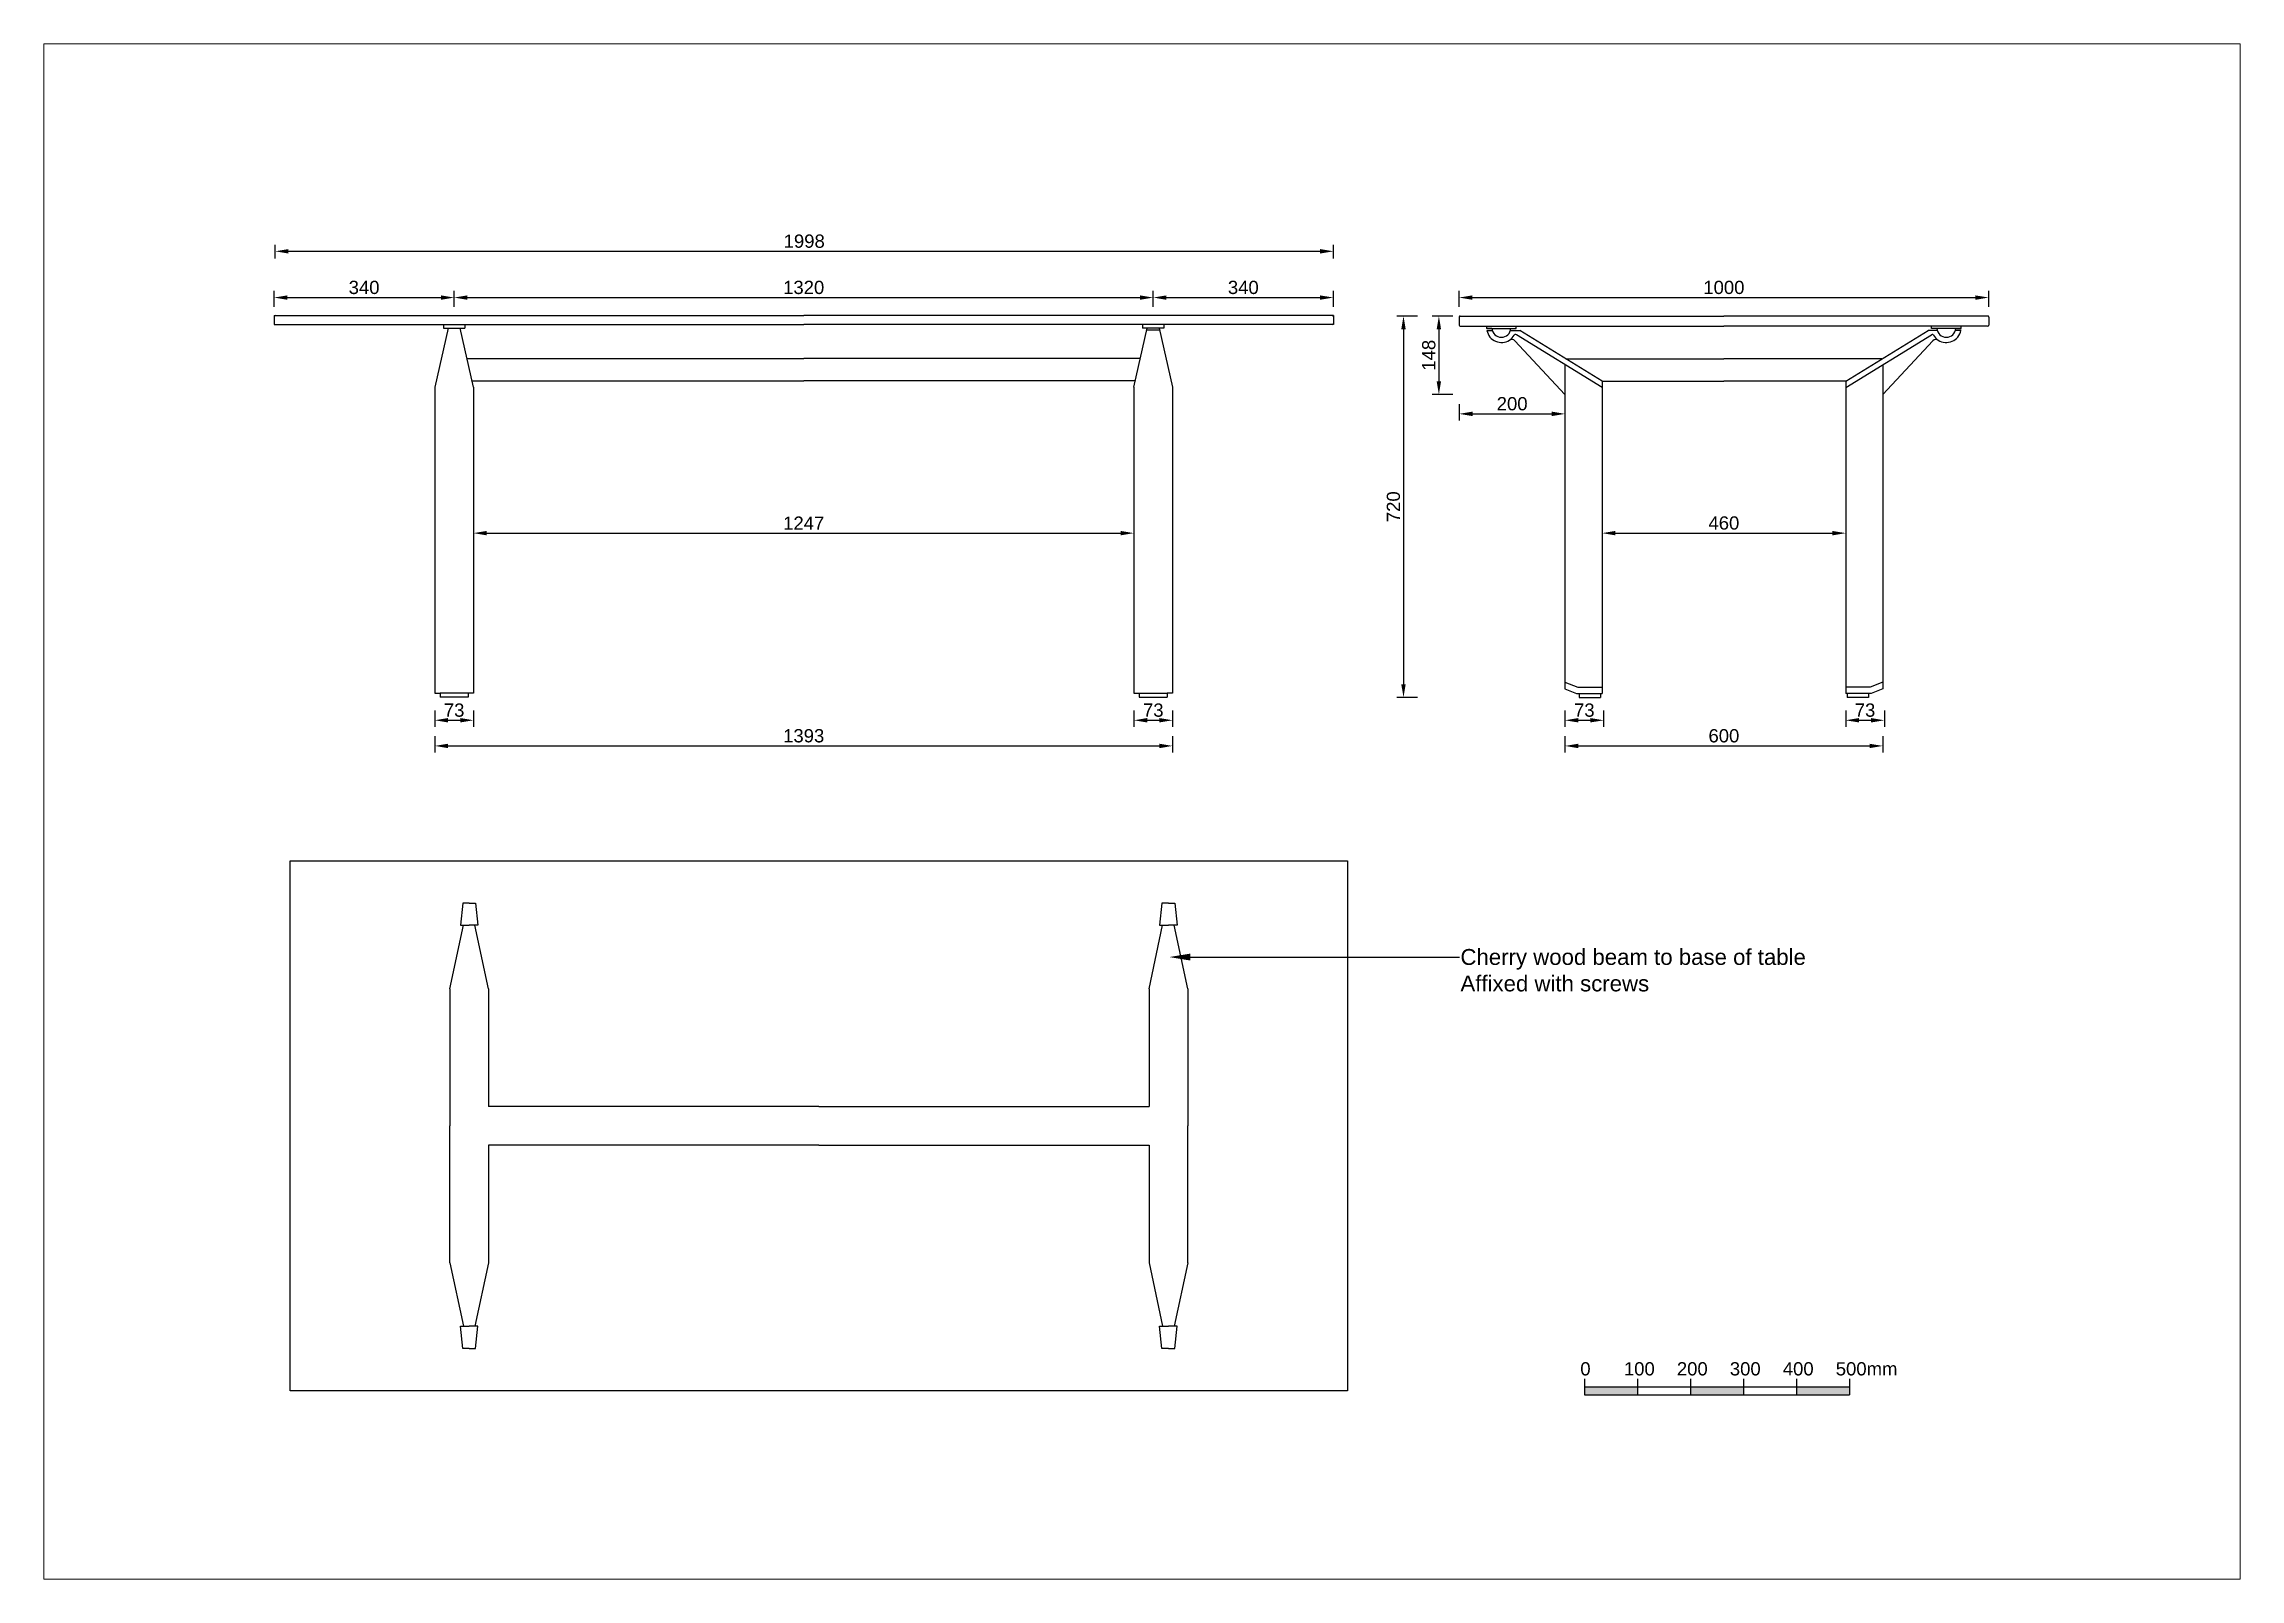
# Paper-space layout 'Example 1 - simplified' of a CAD drawing. Header units: millimetres. Extents: x 3 to 417, y 3 to 293.
# The model-space entities are those that its viewports show. They can reach past a viewport. Long polylines and large blocks are cut down to what shows.
import ezdxf
from ezdxf import colors
from ezdxf.entities.mleader import LeaderData, LeaderLine
from ezdxf.math import Vec2, Vec3

# ---------------------------------------------------------------- set-up
doc = ezdxf.new("R2010")
doc.units = ezdxf.units.MM
doc.layers.add('Annotations', color=30, linetype='Continuous')
doc.styles.get("Standard").update_dxf_attribs({"font": 'arial.ttf'})
doc.dimstyles.new('Annotative', dxfattribs={"dimscale": 0, "dimtxt": 2.5, "dimasz": 2.5, "dimexe": 1.25, "dimexo": 0.625, "dimtad": 1, "dimdec": 0, "dimdsep": 46, "dimtxsty": 'Standard', "dimcen": 2.5, "dimadec": 0, "dimazin": 0, "dimtfac": 1, "dimtdec": 0, "dimtmove": 0, "dimatfit": 3, "dimfxl": 1, "dimarcsym": 0})

# ---------------------------------------------------------------- blocks, each defined once
blk = doc.blocks.new('*D39')
at = {"layer": 'Annotations', "color": 0, "lineweight": -2, "transparency": 16777216}
for p, q in [((8563.5, 3386), (8563.5, 3412)), ((10561.5, 3386), (10561.5, 3412)), ((8588.5, 3399.5), (10536.5, 3399.5))]:
    blk.add_line(p, q, dxfattribs=at)
at = {"layer": 'Annotations', "color": 0, "transparency": 16777216}
for points in [[(8588.5, 3403.7), (8588.5, 3395.3), (8563.5, 3399.5)], [(10536.5, 3403.7), (10536.5, 3395.3), (10561.5, 3399.5)]]:
    blk.add_solid(points, dxfattribs=at)
at = {"layer": 'Annotations', "color": 0, "transparency": 16777216, "insert": (9562.5, 3418.5), "char_height": 25, "attachment_point": 5}
blk.add_mtext('1998', dxfattribs=at)
blk = doc.blocks.new('*D24')
at = {"layer": 'Annotations', "color": 0, "lineweight": -2, "transparency": 16777216}
for p, q in [((8561.5, 3294.7), (8561.5, 3324.7)), ((8901.5, 3294.7), (8901.5, 3324.7)), ((8586.5, 3312.2), (8876.5, 3312.2))]:
    blk.add_line(p, q, dxfattribs=at)
at = {"layer": 'Annotations', "color": 0, "transparency": 16777216}
for points in [[(8586.5, 3316.3), (8586.5, 3308), (8561.5, 3312.2)], [(8876.5, 3316.3), (8876.5, 3308), (8901.5, 3312.2)]]:
    blk.add_solid(points, dxfattribs=at)
at = {"layer": 'Annotations', "color": 0, "transparency": 16777216, "insert": (8731.5, 3331.2), "char_height": 25, "attachment_point": 5}
blk.add_mtext('340', dxfattribs=at)
blk = doc.blocks.new('*D25')
at = {"layer": 'Annotations', "color": 0, "lineweight": -2, "transparency": 16777216}
for p, q in [((8901.5, 3294.7), (8901.5, 3324.7)), ((10221.5, 3294.7), (10221.5, 3324.7)), ((8926.5, 3312.2), (10196.5, 3312.2))]:
    blk.add_line(p, q, dxfattribs=at)
at = {"layer": 'Annotations', "color": 0, "transparency": 16777216}
for points in [[(8926.5, 3316.3), (8926.5, 3308), (8901.5, 3312.2)], [(10196.5, 3316.3), (10196.5, 3308), (10221.5, 3312.2)]]:
    blk.add_solid(points, dxfattribs=at)
at = {"layer": 'Annotations', "color": 0, "transparency": 16777216, "insert": (9561.5, 3331.2), "char_height": 25, "attachment_point": 5}
blk.add_mtext('1320', dxfattribs=at)
blk = doc.blocks.new('*D26')
at = {"layer": 'Annotations', "color": 0, "lineweight": -2, "transparency": 16777216}
for p, q in [((10221.5, 3294.7), (10221.5, 3324.7)), ((10561.5, 3294.7), (10561.5, 3324.7)), ((10246.5, 3312.2), (10536.5, 3312.2))]:
    blk.add_line(p, q, dxfattribs=at)
at = {"layer": 'Annotations', "color": 0, "transparency": 16777216}
for points in [[(10246.5, 3316.3), (10246.5, 3308), (10221.5, 3312.2)], [(10536.5, 3316.3), (10536.5, 3308), (10561.5, 3312.2)]]:
    blk.add_solid(points, dxfattribs=at)
at = {"layer": 'Annotations', "color": 0, "transparency": 16777216, "insert": (10391.5, 3331.2), "char_height": 25, "attachment_point": 5}
blk.add_mtext('340', dxfattribs=at)
blk = doc.blocks.new('*D27')
at = {"layer": 'Annotations', "color": 0, "lineweight": -2, "transparency": 16777216}
for p, q in [((8865, 2532.7), (8865, 2501.9)), ((8938, 2532.7), (8938, 2501.9)), ((8890, 2514.4), (8913, 2514.4))]:
    blk.add_line(p, q, dxfattribs=at)
at = {"layer": 'Annotations', "color": 0, "transparency": 16777216}
for points in [[(8890, 2518.6), (8890, 2510.3), (8865, 2514.4)], [(8913, 2518.6), (8913, 2510.3), (8938, 2514.4)]]:
    blk.add_solid(points, dxfattribs=at)
at = {"layer": 'Annotations', "color": 0, "transparency": 16777216, "insert": (8901.5, 2533.4), "char_height": 25, "attachment_point": 5}
blk.add_mtext('73', dxfattribs=at)
blk = doc.blocks.new('*D28')
at = {"layer": 'Annotations', "color": 0, "lineweight": -2, "transparency": 16777216}
for p, q in [((10185, 2532.7), (10185, 2501.9)), ((10258, 2532.7), (10258, 2501.9)), ((10210, 2514.4), (10233, 2514.4))]:
    blk.add_line(p, q, dxfattribs=at)
at = {"layer": 'Annotations', "color": 0, "transparency": 16777216}
for points in [[(10210, 2518.6), (10210, 2510.3), (10185, 2514.4)], [(10233, 2518.6), (10233, 2510.3), (10258, 2514.4)]]:
    blk.add_solid(points, dxfattribs=at)
at = {"layer": 'Annotations', "color": 0, "transparency": 16777216, "insert": (10221.5, 2533.4), "char_height": 25, "attachment_point": 5}
blk.add_mtext('73', dxfattribs=at)
blk = doc.blocks.new('*D29')
at = {"layer": 'Annotations', "color": 0, "lineweight": -2, "transparency": 16777216}
for p, q in [((8865, 2484.3), (8865, 2453.5)), ((8890, 2466), (10233, 2466)), ((10258, 2484.3), (10258, 2453.5))]:
    blk.add_line(p, q, dxfattribs=at)
at = {"layer": 'Annotations', "color": 0, "transparency": 16777216}
for points in [[(8890, 2470.1), (8890, 2461.8), (8865, 2466)], [(10233, 2470.1), (10233, 2461.8), (10258, 2466)]]:
    blk.add_solid(points, dxfattribs=at)
at = {"layer": 'Annotations', "color": 0, "transparency": 16777216, "insert": (9561.5, 2485), "char_height": 25, "attachment_point": 5}
blk.add_mtext('1393', dxfattribs=at)
blk = doc.blocks.new('*D31')
at = {"layer": 'Annotations', "color": 0, "lineweight": -2, "transparency": 16777216}
for p, q in [((8938, 2885.8), (8938, 2855.1)), ((8963, 2867.6), (10160, 2867.6)), ((10185, 2885.8), (10185, 2855.1))]:
    blk.add_line(p, q, dxfattribs=at)
at = {"layer": 'Annotations', "color": 0, "transparency": 16777216}
for points in [[(8963, 2871.7), (8963, 2863.4), (8938, 2867.6)], [(10160, 2871.7), (10160, 2863.4), (10185, 2867.6)]]:
    blk.add_solid(points, dxfattribs=at)
at = {"layer": 'Annotations', "color": 0, "transparency": 16777216, "insert": (9561.5, 2886.4), "char_height": 25, "attachment_point": 5}
blk.add_mtext('1247', dxfattribs=at)
blk = doc.blocks.new('*D32')
at = {"layer": 'Annotations', "color": 0, "lineweight": -2, "transparency": 16777216}
for p, q in [((10720.3, 3277.4), (10681.5, 3277.4)), ((10694, 3252.4), (10694, 2582.4)), ((10720.3, 2557.4), (10681.5, 2557.4))]:
    blk.add_line(p, q, dxfattribs=at)
at = {"layer": 'Annotations', "color": 0, "transparency": 16777216}
for points in [[(10689.8, 3252.4), (10698.1, 3252.4), (10694, 3277.4)], [(10689.8, 2582.4), (10698.1, 2582.4), (10694, 2557.4)]]:
    blk.add_solid(points, dxfattribs=at)
at = {"layer": 'Annotations', "color": 0, "transparency": 16777216, "insert": (10675, 2917.4), "char_height": 25, "attachment_point": 5, "rotation": 90}
blk.add_mtext('720', dxfattribs=at)
blk = doc.blocks.new('*D33')
at = {"layer": 'Annotations', "color": 0, "lineweight": -2, "transparency": 16777216}
for p, q in [((10798.9, 3294.7), (10798.9, 3324.7)), ((11798.9, 3294.7), (11798.9, 3324.7)), ((10823.9, 3312.2), (11773.9, 3312.2))]:
    blk.add_line(p, q, dxfattribs=at)
at = {"layer": 'Annotations', "color": 0, "transparency": 16777216}
for points in [[(10823.9, 3316.3), (10823.9, 3308), (10798.9, 3312.2)], [(11773.9, 3316.3), (11773.9, 3308), (11798.9, 3312.2)]]:
    blk.add_solid(points, dxfattribs=at)
at = {"layer": 'Annotations', "color": 0, "transparency": 16777216, "insert": (11298.9, 3331.2), "char_height": 25, "attachment_point": 5}
blk.add_mtext('1000', dxfattribs=at)
blk = doc.blocks.new('*D34')
at = {"layer": 'Annotations', "color": 0, "lineweight": -2, "transparency": 16777216}
for p, q in [((11068.9, 2885.8), (11068.9, 2855.1)), ((11093.9, 2867.6), (11503.9, 2867.6)), ((11528.9, 2885.8), (11528.9, 2855.1))]:
    blk.add_line(p, q, dxfattribs=at)
at = {"layer": 'Annotations', "color": 0, "transparency": 16777216}
for points in [[(11093.9, 2871.7), (11093.9, 2863.4), (11068.9, 2867.6)], [(11503.9, 2871.7), (11503.9, 2863.4), (11528.9, 2867.6)]]:
    blk.add_solid(points, dxfattribs=at)
at = {"layer": 'Annotations', "color": 0, "transparency": 16777216, "insert": (11298.9, 2886.6), "char_height": 25, "attachment_point": 5}
blk.add_mtext('460', dxfattribs=at)
blk = doc.blocks.new('*D35')
at = {"layer": 'Annotations', "color": 0, "lineweight": -2, "transparency": 16777216}
for p, q in [((10998.9, 2484.3), (10998.9, 2453.5)), ((11023.9, 2466), (11573.9, 2466)), ((11598.9, 2484.3), (11598.9, 2453.5))]:
    blk.add_line(p, q, dxfattribs=at)
at = {"layer": 'Annotations', "color": 0, "transparency": 16777216}
for points in [[(11023.9, 2470.1), (11023.9, 2461.8), (10998.9, 2466)], [(11573.9, 2470.1), (11573.9, 2461.8), (11598.9, 2466)]]:
    blk.add_solid(points, dxfattribs=at)
at = {"layer": 'Annotations', "color": 0, "transparency": 16777216, "insert": (11298.9, 2485), "char_height": 25, "attachment_point": 5}
blk.add_mtext('600', dxfattribs=at)
blk = doc.blocks.new('*D36')
at = {"layer": 'Annotations', "color": 0, "lineweight": -2, "transparency": 16777216}
for p, q in [((10998.9, 2532.7), (10998.9, 2501.9)), ((11071.9, 2532.7), (11071.9, 2501.9)), ((11023.9, 2514.4), (11046.9, 2514.4))]:
    blk.add_line(p, q, dxfattribs=at)
at = {"layer": 'Annotations', "color": 0, "transparency": 16777216}
for points in [[(11023.9, 2518.6), (11023.9, 2510.3), (10998.9, 2514.4)], [(11046.9, 2518.6), (11046.9, 2510.3), (11071.9, 2514.4)]]:
    blk.add_solid(points, dxfattribs=at)
at = {"layer": 'Annotations', "color": 0, "transparency": 16777216, "insert": (11035.4, 2533.4), "char_height": 25, "attachment_point": 5}
blk.add_mtext('73', dxfattribs=at)
blk = doc.blocks.new('*D37')
at = {"layer": 'Annotations', "color": 0, "lineweight": -2, "transparency": 16777216}
for p, q in [((11528.9, 2532.7), (11528.9, 2501.9)), ((11601.9, 2532.7), (11601.9, 2501.9)), ((11553.9, 2514.4), (11576.9, 2514.4))]:
    blk.add_line(p, q, dxfattribs=at)
at = {"layer": 'Annotations', "color": 0, "transparency": 16777216}
for points in [[(11553.9, 2518.6), (11553.9, 2510.3), (11528.9, 2514.4)], [(11576.9, 2518.6), (11576.9, 2510.3), (11601.9, 2514.4)]]:
    blk.add_solid(points, dxfattribs=at)
at = {"layer": 'Annotations', "color": 0, "transparency": 16777216, "insert": (11565.4, 2533.4), "char_height": 25, "attachment_point": 5}
blk.add_mtext('73', dxfattribs=at)
blk = doc.blocks.new('*D38')
at = {"layer": 'Annotations', "color": 0, "lineweight": -2, "transparency": 16777216}
for p, q in [((10787.1, 3277.4), (10748.3, 3277.4)), ((10760.8, 3252.4), (10760.8, 3154.2)), ((10787.1, 3129.2), (10748.3, 3129.2))]:
    blk.add_line(p, q, dxfattribs=at)
at = {"layer": 'Annotations', "color": 0, "transparency": 16777216}
for points in [[(10756.6, 3252.4), (10764.9, 3252.4), (10760.8, 3277.4)], [(10756.6, 3154.2), (10764.9, 3154.2), (10760.8, 3129.2)]]:
    blk.add_solid(points, dxfattribs=at)
at = {"layer": 'Annotations', "color": 0, "transparency": 16777216, "insert": (10741.8, 3203.3), "char_height": 25, "attachment_point": 5, "rotation": 90}
blk.add_mtext('148', dxfattribs=at)
blk = doc.blocks.new('*D30')
at = {"layer": 'Annotations', "color": 0, "lineweight": -2, "transparency": 16777216}
for p, q in [((10799.3, 3111), (10799.3, 3080.2)), ((10998.9, 3111), (10998.9, 3080.2)), ((10824.3, 3092.7), (10973.9, 3092.7))]:
    blk.add_line(p, q, dxfattribs=at)
at = {"layer": 'Annotations', "color": 0, "transparency": 16777216}
for points in [[(10824.3, 3096.9), (10824.3, 3088.5), (10799.3, 3092.7)], [(10973.9, 3096.9), (10973.9, 3088.5), (10998.9, 3092.7)]]:
    blk.add_solid(points, dxfattribs=at)
at = {"layer": 'Annotations', "color": 0, "transparency": 16777216, "insert": (10899.1, 3111.7), "char_height": 25, "attachment_point": 5}
blk.add_mtext('200', dxfattribs=at)

msp = doc.modelspace()

# ---------------------------------------------------------------- hatches: boundary and pattern name
h = msp.add_hatch(color=256)
h.dxf.hatch_style = 1
h.paths.add_polyline_path([(11135.9, 1256.3), (11035.9, 1256.3), (11035.9, 1241.3), (11135.9, 1241.3)])
h.paths.add_polyline_path([(11335.9, 1256.3), (11235.9, 1256.3), (11235.9, 1241.3), (11335.9, 1241.3)])
h.paths.add_polyline_path([(11535.9, 1256.3), (11435.9, 1256.3), (11435.9, 1241.3), (11535.9, 1241.3)])

# ---------------------------------------------------------------- linework, layer by layer
for p, q in [((8561.5, 3278.1), (9561.5, 3278.1)), ((8561.5, 3278.1), (8561.5, 3261.1)), ((10561.5, 3278.1), (9561.5, 3278.1)), ((10561.5, 3278.1), (10561.5, 3261.1)), ((10800.9, 3277.4), (11298.9, 3277.4)), ((11796.9, 3277.4), (11298.9, 3277.4)), ((8561.5, 3261.1), (9561.5, 3261.1)), ((8890.3, 3254.6), (8865, 3143.3)), ((8881.5, 3261.1), (8881.5, 3254.6)), ((8881.5, 3254.6), (8921.5, 3254.6)), ((8938, 3143.3), (8912.7, 3254.6)), ((8921.5, 3261.1), (8921.5, 3254.6)), ((10561.5, 3261.1), (9561.5, 3261.1)), ((10185, 3143.3), (10210.3, 3254.6)), ((10201.5, 3261.1), (10201.5, 3254.6)), ((10241.5, 3254.6), (10201.5, 3254.6)), ((10233.6, 3250.6), (10209.4, 3250.6)), ((10232.7, 3254.6), (10258, 3143.3)), ((10241.5, 3261.1), (10241.5, 3254.6)), ((10798.9, 3275.4), (10798.9, 3260.4)), ((10800.9, 3258.4), (11298.9, 3258.4)), ((10861, 3254), (10851, 3254)), ((10851.2, 3254), (10851.2, 3258.4)), ((10851.2, 3254), (10906.7, 3254)), ((10851.2, 3250), (10861.8, 3250)), ((10896.1, 3250), (10913.4, 3250)), ((10896.9, 3254), (10906.9, 3254)), ((10906.7, 3254), (10906.7, 3258.4)), ((11068.9, 3142.7), (10907.1, 3242.1)), ((11068.9, 3154.4), (10913.4, 3250)), ((11796.9, 3258.4), (11298.9, 3258.4)), ((11528.9, 3154.4), (11684.5, 3250)), ((11528.9, 3142.7), (11690.7, 3242.1)), ((11701.8, 3250), (11684.5, 3250)), ((11701, 3254), (11691, 3254)), ((11691.2, 3254), (11691.2, 3258.4)), ((11746.7, 3254), (11691.2, 3254)), ((11746.7, 3250), (11736.1, 3250)), ((11736.9, 3254), (11746.9, 3254)), ((11746.7, 3254), (11746.7, 3258.4)), ((11798.9, 3275.4), (11798.9, 3260.4)), ((8925.8, 3197.1), (9561.5, 3197.1)), ((10197.2, 3197.1), (9561.5, 3197.1)), ((10998.9, 3129.2), (10904.4, 3230.7)), ((11000.6, 3196.4), (11298.9, 3196.4)), ((11597.3, 3196.4), (11298.9, 3196.4)), ((11598.9, 3129.2), (11693.5, 3230.7)), ((8935.3, 3155.1), (9561.5, 3155.1)), ((10187.7, 3155.1), (9561.5, 3155.1)), ((10998.9, 3185.7), (10998.9, 2573.5)), ((11068.9, 3154.4), (11298.9, 3154.4)), ((11068.9, 3154.4), (11068.9, 2565.1)), ((11528.9, 3154.4), (11298.9, 3154.4)), ((11528.9, 3154.4), (11528.9, 2565.1)), ((11598.9, 3185.7), (11598.9, 2573.5)), ((8865, 3143.3), (8865, 2565.8)), ((8938, 3143.3), (8938, 2565.8)), ((10185, 3143.3), (10185, 2565.8)), ((10258, 3143.3), (10258, 2565.8)), ((10998.9, 2586.3), (11022.9, 2577.1)), ((10998.9, 2573.5), (11020.7, 2565.1)), ((11022.9, 2577.1), (11068.9, 2577.1)), ((11575, 2577.1), (11528.9, 2577.1)), ((11598.9, 2586.3), (11575, 2577.1)), ((11598.9, 2573.5), (11577.2, 2565.1)), ((8865, 2565.8), (8875, 2565.8)), ((8875, 2565.8), (8875, 2558.1)), ((8928, 2565.8), (8875, 2565.8)), ((8928, 2558.1), (8875, 2558.1)), ((8938, 2565.8), (8928, 2565.8)), ((8928, 2565.8), (8928, 2558.1)), ((10185, 2565.8), (10195, 2565.8)), ((10195, 2565.8), (10248, 2565.8)), ((10195, 2565.8), (10195, 2558.1)), ((10195, 2558.1), (10248, 2558.1)), ((10248, 2565.8), (10248, 2558.1)), ((10258, 2565.8), (10248, 2565.8)), ((11020.7, 2565.1), (11068.9, 2565.1)), ((11025.9, 2565.1), (11025.9, 2557.4)), ((11025.9, 2557.4), (11065.9, 2557.4)), ((11065.9, 2565.1), (11065.9, 2557.4)), ((11577.2, 2565.1), (11528.9, 2565.1)), ((11531.9, 2565.1), (11531.9, 2557.4)), ((11571.9, 2557.4), (11531.9, 2557.4)), ((11571.9, 2565.1), (11571.9, 2557.4)), ((8917.8, 2169), (8913.5, 2127.4)), ((8930, 2169), (8917.8, 2169)), ((8930, 2169), (8942.1, 2169)), ((8942.1, 2169), (8946.4, 2127.4)), ((10237.8, 2169), (10233.5, 2127.4)), ((10250, 2169), (10237.8, 2169)), ((10250, 2169), (10262.1, 2169)), ((10262.1, 2169), (10266.4, 2127.4)), ((8893.5, 2007.5), (8919.2, 2127.4)), ((8913.5, 2127.4), (8930, 2127.4)), ((8946.4, 2127.4), (8930, 2127.4)), ((8966.5, 2007.5), (8940.7, 2127.4)), ((10213.5, 2007.5), (10239.2, 2127.4)), ((10233.5, 2127.4), (10250, 2127.4)), ((10266.4, 2127.4), (10250, 2127.4)), ((10286.5, 2007.5), (10260.7, 2127.4)), ((8893.5, 2007.5), (8893.5, 1749)), ((8966.5, 2007.5), (8966.5, 1785.5)), ((10213.5, 2007.5), (10213.5, 1785.5)), ((10286.5, 2007.5), (10286.5, 1749)), ((9590, 1785.5), (8966.5, 1785.5)), ((9590, 1785.5), (10213.5, 1785.5)), ((8893.5, 1490.5), (8893.5, 1749)), ((10286.5, 1490.5), (10286.5, 1749)), ((9590, 1712.5), (8966.5, 1712.5)), ((8966.5, 1712.5), (8966.5, 1490.5)), ((9590, 1712.5), (10213.5, 1712.5)), ((10213.5, 1712.5), (10213.5, 1490.5)), ((8893.5, 1490.5), (8919.2, 1370.7)), ((8966.5, 1490.5), (8940.7, 1370.7)), ((10213.5, 1490.5), (10239.2, 1370.7)), ((10286.5, 1490.5), (10260.7, 1370.7)), ((8917.8, 1329), (8913.5, 1370.7)), ((8913.5, 1370.7), (8930, 1370.7)), ((8946.4, 1370.7), (8930, 1370.7)), ((8942.1, 1329), (8946.4, 1370.7)), ((10237.8, 1329), (10233.5, 1370.7)), ((10233.5, 1370.7), (10250, 1370.7)), ((10266.4, 1370.7), (10250, 1370.7)), ((10262.1, 1329), (10266.4, 1370.7)), ((8930, 1329), (8917.8, 1329)), ((8930, 1329), (8942.1, 1329)), ((10250, 1329), (10237.8, 1329)), ((10250, 1329), (10262.1, 1329))]:
    msp.add_line(p, q)
msp.add_lwpolyline([(9590, 1249), (8592, 1249), (8592, 2249), (9590, 2249), (10588, 2249), (10588, 1249)], close=True)
for points in [[(11035.9, 1271.3), (11035.9, 1241.3)], [(11035.9, 1256.3), (11535.9, 1256.3)], [(11135.9, 1271.3), (11135.9, 1241.3)], [(11235.9, 1271.3), (11235.9, 1241.3)], [(11335.9, 1271.3), (11335.9, 1241.3)], [(11435.9, 1271.3), (11435.9, 1241.3)], [(11535.9, 1271.3), (11535.9, 1241.3)], [(11035.9, 1241.3), (11535.9, 1241.3)]]:
    msp.add_lwpolyline(points)
for centre, radius, start, end in [((8563.5, 3276.1), 2, 90, 180), ((10559.5, 3276.1), 2, 0, 90), ((10800.9, 3275.4), 2, 90, 180), ((11796.9, 3275.4), 2, 0, 90), ((8563.5, 3263.1), 2, 180, 270), ((10559.5, 3263.1), 2, 270, 0), ((10800.9, 3260.4), 2, 180, 270), ((10878.9, 3255.4), 28, 191.1929, 302.9461), ((10878.9, 3255.4), 18, 184.573, 355.427), ((10878.9, 3255.4), 28, 302.9461, 329.2012), ((10905.6, 3239.5), 3, 58.431, 149.2012), ((10901.9, 3239.5), 5, 59.0362, 60.3651), ((11692.3, 3239.5), 3, 30.7988, 121.569), ((11695.9, 3239.5), 5, 119.6349, 120.9638), ((11718.9, 3255.4), 28, 210.7988, 237.0539), ((11718.9, 3255.4), 18, 184.573, 355.427), ((11718.9, 3255.4), 28, 237.0539, 348.8071), ((11796.9, 3260.4), 2, 270, 0), ((10898.5, 3225.2), 8, 43, 122.9461), ((11699.4, 3225.2), 8, 57.0539, 137)]:
    msp.add_arc(centre, radius, start, end)

# ---------------------------------------------------------------- texts
at = {"char_height": 25, "attachment_point": 1}
for s, insert in [('0', (11027.8, 1302.9)), ('100', (11110.1, 1302.9)), ('200', (11210.1, 1302.9)), ('300', (11310.1, 1302.9)), ('400', (11410.1, 1302.9)), ('500mm', (11510.1, 1302.9))]:
    msp.add_mtext_dynamic_manual_height_columns(s, width=10, gutter_width=12.5, heights=[0], dxfattribs=dict(at, insert=insert))

# ---------------------------------------------------------------- dimensions: what is measured, and where the dimension line sits
at = {"layer": 'Annotations'}
for p1, p2, distance, picture, middle in [((8563.5, 3379.8), (10561.5, 3379.8), 19.7, '*D39', (9562.5, 3418.5)), ((10799.3, 3117.2), (10998.9, 3117.2), -24.5, '*D30', (10899.1, 3111.7)), ((8938, 2892.1), (10185, 2892.1), -24.5, '*D31', (9561.5, 2886.4)), ((11068.9, 2892.1), (11528.9, 2892.1), -24.5, '*D34', (11298.9, 2886.6)), ((8865, 2538.9), (8938, 2538.9), -24.5, '*D27', (8901.5, 2533.4)), ((10185, 2538.9), (10258, 2538.9), -24.5, '*D28', (10221.5, 2533.4)), ((10998.9, 2538.9), (11071.9, 2538.9), -24.5, '*D36', (11035.4, 2533.4)), ((11528.9, 2538.9), (11601.9, 2538.9), -24.5, '*D37', (11565.4, 2533.4)), ((8865, 2490.5), (10258, 2490.5), -24.5, '*D29', (9561.5, 2485)), ((10998.9, 2490.5), (11598.9, 2490.5), -24.5, '*D35', (11298.9, 2485))]:
    dim = msp.add_aligned_dim(p1=p1, p2=p2, distance=distance, dimstyle='Annotative', dxfattribs=at)
    dim.commit()
    dim.dimension.update_dxf_attribs({"geometry": picture, "text_midpoint": middle})
for base, p1, p2, angle, picture, middle in [((8901.5, 3312.2), (8561.5, 3288.4), (8901.5, 3288.4), 360, '*D24', (8731.5, 3312.2)), ((10221.5, 3312.2), (8901.5, 3288.4), (10221.5, 3288.4), 0, '*D25', (9561.5, 3312.2)), ((10561.5, 3312.2), (10221.5, 3288.4), (10561.5, 3288.4), 360, '*D26', (10391.5, 3312.2)), ((11798.9, 3312.2), (10798.9, 3288.4), (11798.9, 3288.4), 360, '*D33', (11298.9, 3312.2)), ((10694, 2557.4), (10726.6, 3277.4), (10726.6, 2557.4), 270, '*D32', (10694, 2917.4)), ((10760.8, 3129.2), (10793.4, 3277.4), (10793.4, 3129.2), 270, '*D38', (10760.8, 3203.3))]:
    dim = msp.add_linear_dim(base=base, p1=p1, p2=p2, angle=angle, dimstyle='Annotative', dxfattribs=at)
    dim.commit()
    dim.dimension.update_dxf_attribs({"geometry": picture, "text_midpoint": middle, "dimtype": 161})

# ---------------------------------------------------------------- leaders
ml = msp.add_multileader_mtext('Standard', dxfattribs=at)
ml.set_content('Cherry wood beam to base of table\\PAffixed with screws', color=256)
ml.set_leader_properties()
ml.build(insert=Vec2(0, 0))
ml.multileader.update_dxf_attribs({"arrow_head_size": 40, "scale": 10})
ctx = ml.context
ctx.base_point, ctx.scale, ctx.char_height, ctx.arrow_head_size, ctx.plane_origin = Vec3(10799.5, 2067.5), 10, 30, 40, Vec3(10273.6, 2067.5)
notes = []
notes.append((ctx, [(0, (1, 1, 0), (10635.7, 2067.5), (1, 0), 163.8, [(0, [(10251.8, 2067.5)], 0, [])])]))
ctx.mtext.insert, ctx.mtext.width, ctx.mtext.flow_direction = Vec3(10801.5, 2082.7), 683.721, 5
for ctx, leaders in notes:
    for number, flags, end, landing, length, lines in leaders:
        leader = LeaderData()
        leader.index, (leader.has_last_leader_line, leader.has_dogleg_vector, leader.attachment_direction) = number, flags
        leader.last_leader_point, leader.dogleg_vector, leader.dogleg_length = Vec3(end), Vec3(landing), length
        for number, points, colour, breaks in lines:
            line = LeaderLine()
            line.index, line.vertices, line.color, line.breaks = number, Vec3.list(points), colors.encode_raw_color(colour), breaks
            leader.lines.append(line)
        ctx.leaders.append(leader)

psp = doc.layouts.new('Example 1 - simplified')

# ---------------------------------------------------------------- viewports
at = {"layer": 'Annotations'}
psp.add_viewport(center=(209.84, 148.34), size=(414.65, 289.7294), view_center_point=(10200.28, 2342.27), view_height=2897.2944, dxfattribs=at)

doc.saveas('drawing.dxf')
